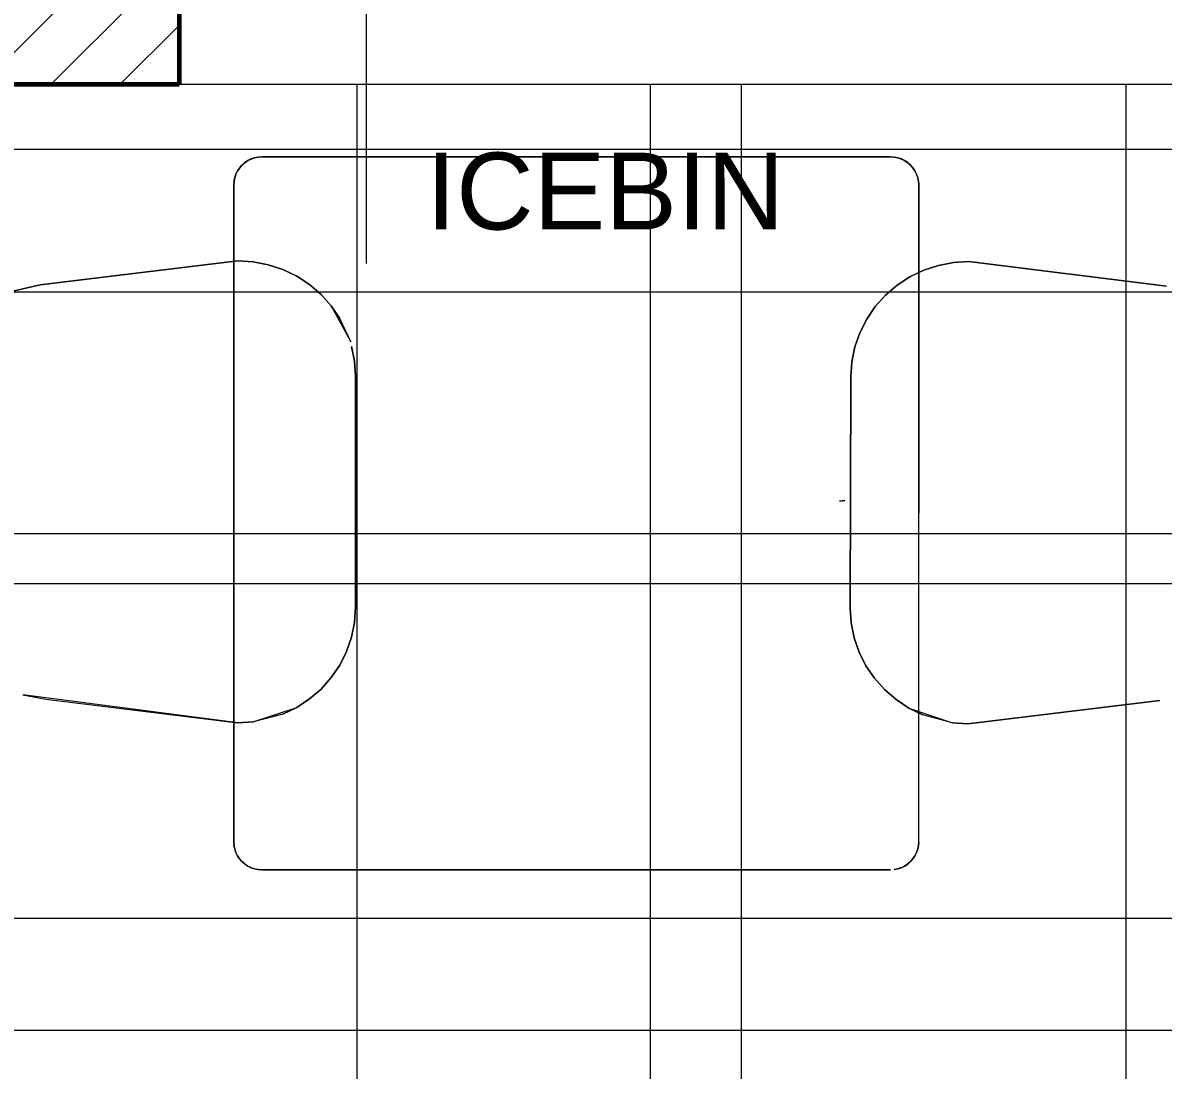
# Model space of a CAD drawing. Extents: x -566 to 72611, y -487 to 32334.
# Drawn here: x 469.67 to 506.74, y 137.69 to 171.75 of the extents above; entities that cross this region are included whole.
import ezdxf

# ---------------------------------------------------------------- set-up
doc = ezdxf.new("R2010")
doc.units = 0
doc.header["$LTSCALE"] = 0.5
doc.header["$MEASUREMENT"] = 0
doc.layers.get('0').update_dxf_attribs({"color": 20, "linetype": 'CONTINUOUS'})
doc.layers.get('DEFPOINTS').update_dxf_attribs({"linetype": 'CONTINUOUS', "lineweight": 5})
for name, color, linetype, lineweight in [('Annotations', 40, 'CONTINUOUS', 5), ('ceilling', 141, 'CONTINUOUS', 18), ('hatch', 253, 'CONTINUOUS', 5), ('viewed', 160, 'CONTINUOUS', 13), ('walls', 191, 'CONTINUOUS', 60)]:
    doc.layers.add(name, color=color, linetype=linetype, lineweight=lineweight)
doc.layers.add('floor', color=7, linetype='CONTINUOUS', lineweight=5, true_color=0xcfcfcf)
doc.layers.add('layout', color=7, linetype='CONTINUOUS', lineweight=5, true_color=0xcfcfcf)
doc.styles.get("Standard").update_dxf_attribs({"font": 'arial.ttf'})
doc.dimstyles.new('Arch96', dxfattribs={"dimscale": 96, "dimtxt": 0.03125, "dimasz": 0.015625, "dimexe": 0.046875, "dimexo": 0.0625, "dimgap": 0.03125, "dimtad": 1, "dimtoh": 1, "dimdec": 4, "dimzin": 3, "dimdsep": 46, "dimlunit": 4, "dimtxsty": 'Standard', "dimblk": 'DOT', "dimcen": 0, "dimdle": 0.046875, "dimclrd": 256, "dimclre": 256, "dimclrt": 256, "dimaunit": 1, "dimadec": 3, "dimazin": 2, "dimtfac": 1, "dimtdec": 4, "dimtmove": 2, "dimatfit": 3, "dimldrblk": 'ARO14', "dimfxl": 1, "dimfrac": 2, "dimlwd": -1, "dimlwe": -1, "dimarcsym": 0})

# ---------------------------------------------------------------- blocks, each defined once
blk = doc.blocks.new('_Dot')
at = {"color": 0, "linetype": 'ByBlock', "lineweight": -2}
blk.add_line((-0.5, 0), (-1, 0), dxfattribs=at)
at = {"color": 0, "linetype": 'ByBlock', "const_width": 0.5}
blk.add_lwpolyline([(-0.25, 0, 1), (0.25, 0, 1)], format="xyb", close=True, dxfattribs=at)
blk = doc.blocks.new('*D12')
at = {"layer": 'Annotations', "transparency": 16777216}
for p, q in [((327.5, 167.75), (327.5, 149.016)), ((533.5, 167.75), (533.5, 149.016)), ((329, 153.516), (532, 153.516))]:
    blk.add_line(p, q, dxfattribs=at)
at = {"layer": 'DEFPOINTS', "color": 0, "transparency": 16777216}
for p in [(327.5, 173.75), (533.5, 173.75), (533.5, 153.516)]:
    blk.add_point(p, dxfattribs=at)
at = {"layer": 'Annotations', "transparency": 16777216, "xscale": 1.5, "yscale": 1.5, "zscale": 1.5, "rotation": 180}
blk.add_blockref('_Dot', (327.5, 153.516), dxfattribs=at)
at = {"layer": 'Annotations', "transparency": 16777216, "xscale": 1.5, "yscale": 1.5, "zscale": 1.5}
blk.add_blockref('_Dot', (533.5, 153.516), dxfattribs=at)
at = {"layer": 'Annotations', "transparency": 16777216, "insert": (430.5, 158.023), "char_height": 3, "attachment_point": 5}
blk.add_mtext('17\'-2"', dxfattribs=at)
blk = doc.blocks.new('ARO14')
blk.add_line((0, 0), (-1.021, 0))
at = {"const_width": 0.0625}
blk.add_lwpolyline([(-0.77, 0.468), (0, 0), (-0.77, -0.468)], dxfattribs=at)

msp = doc.modelspace()

# ---------------------------------------------------------------- hatches: boundary and pattern name
at = {"layer": 'floor'}
h = msp.add_hatch(dxfattribs=at)
h.set_pattern_fill('ANSI37', color=256, scale=100, angle=45)
h.set_pattern_definition([(90, (243.028, 267.632), (-12.5, 9e-16), []), (180, (243.028, 267.632), (-9e-16, -12.5), [])])
h.paths.add_polyline_path([(253.46925, 349.5), (154.11744, 349.5), (154.11744, 348.5), (101.14781, 348.5), (101.14781, 349.5), (0, 349.5), (0, 344.5), (36, 344.5, -0.33835703), (0, 308.66941), (0, 308.5), (0, 173.75), (253.46925, 173.75)])
h.paths.add_polyline_path([(36, 344.5), (0, 344.5), (0, 308.66941, 0.33835703)], flags=17)
h.paths.add_polyline_path([(253.46925, 173.75), (0, 173.75), (0, 173.74997), (0, 169.75), (253.46925, 169.75)])
h.paths.add_polyline_path([(253.46925, 169.75), (0, 169.75), (0, 149.21137), (36, 149.21137, -0.33835703), (0, 113.38078), (0, 113.21137), (0, 29.94998), (0, -5), (253.46925, -5)])
h.paths.add_polyline_path([(36, 149.21137), (0, 149.21137), (0, 113.38078, 0.33835703)], flags=17)
h.paths.add_polyline_path([(575.25, 169.75), (510, 169.75), (474.75, 169.75), (327.5, 169.75), (285.46925, 169.75), (285.46925, 165.75), (253.46925, 165.75), (253.46925, -5), (263.99725, -5), (263.99725, 95.99051), (287, 95.99051), (287, 97.5), (292, 97.5), (292, -5), (341.25, -5), (341.25, 13.02988), (341.25012, 15.02988), (346.24839, 15.02988, 0.36108524), (374.08728, 41.24999), (346.25012, 41.24999), (346.25012, 42.99999), (341.25, 42.99999), (341.25, 44.99999), (341.25, 97.5), (357.75, 97.5), (405.75, 97.5), (575.25, 97.5)])
at = {"layer": 'hatch'}
h = msp.add_hatch(dxfattribs=at)
h.set_pattern_fill('ANSI31', color=256, scale=0.5, style=0)
h.set_pattern_definition([(45, (0, 0), (-1.122532, 1.122532), [])])
h.paths.add_polyline_path([(474.75, 173.75), (327.5, 173.75), (327.5, 169.75), (474.75, 169.75)])

# ---------------------------------------------------------------- linework, layer by layer
at = {"layer": 'ceilling'}
for p, q in [((490.06343, 169.75), (490.06343, 97.5)), ((0, 163), (575.25, 163)), ((0, 163), (575.25, 163)), ((0, 139), (575.25, 139)), ((0, 139), (575.25, 139))]:
    msp.add_line(p, q, dxfattribs=at)
at = {"layer": 'layout'}
for points in [[(476.79315, 167.12289, 0.01238), (476.8821, 167.20255, 0.00378), (476.7923, 167.12373, 0.00378)], [(476.8821, 167.20255, 0.00378), (476.79315, 167.12289, 0.01238), (476.88286, 167.20154, 0.01238)], [(476.88286, 167.20154, 0.01238), (476.98148, 167.26895, 0.00378), (476.8821, 167.20255, 0.00378)], [(476.98148, 167.26895, 0.00378), (476.88286, 167.20154, 0.01238), (476.98216, 167.26785, 0.01238)], [(476.98216, 167.26785, 0.01238), (477.08867, 167.32178, 0.00378), (476.98148, 167.26895, 0.00378)], [(477.08867, 167.32178, 0.00378), (476.98216, 167.26785, 0.01238), (477.08918, 167.32063, 0.01238)], [(477.08918, 167.32063, 0.01238), (477.20187, 167.36024, 0.00378), (477.08867, 167.32178, 0.00378)], [(477.20187, 167.36024, 0.00378), (477.08918, 167.32063, 0.01238), (477.20221, 167.35901, 0.01238)], [(477.20221, 167.35901, 0.01238), (477.31906, 167.38351, 0.00378), (477.20187, 167.36024, 0.00378)], [(477.31906, 167.38351, 0.00378), (477.20221, 167.35901, 0.01238), (477.31923, 167.38228, 0.01238)], [(477.31923, 167.38228, 0.01238), (477.43829, 167.39136, 0.00378), (477.31906, 167.38351, 0.00378)], [(477.43829, 167.39136, 0.00378), (477.31923, 167.38228, 0.01238), (477.43837, 167.39008, 0.01238)], [(477.43837, 167.39008, 0.01238), (497.87902, 167.39136, 0.00378), (477.43829, 167.39136, 0.00378)], [(497.87902, 167.39136, 0.00378), (477.43837, 167.39008, 0.01238), (497.87902, 167.39008, 0.01238)], [(497.87902, 167.39008, 0.01238), (497.99833, 167.38351, 0.00378), (497.87902, 167.39136, 0.00378)], [(497.99833, 167.38351, 0.00378), (497.87902, 167.39008, 0.01238), (497.99816, 167.38228, 0.01238)], [(497.99816, 167.38228, 0.01238), (498.11552, 167.36024, 0.00378), (497.99833, 167.38351, 0.00378)], [(498.11552, 167.36024, 0.00378), (497.99816, 167.38228, 0.01238), (498.11519, 167.35901, 0.01238)], [(498.11519, 167.35901, 0.01238), (498.22864, 167.32178, 0.00378), (498.11552, 167.36024, 0.00378)], [(498.22864, 167.32178, 0.00378), (498.11519, 167.35901, 0.01238), (498.22822, 167.32063, 0.01238)], [(498.22822, 167.32063, 0.01238), (498.33583, 167.26895, 0.00378), (498.22864, 167.32178, 0.00378)], [(498.33583, 167.26895, 0.00378), (498.22822, 167.32063, 0.01238), (498.33524, 167.26785, 0.01238)], [(498.33524, 167.26785, 0.01238), (498.43521, 167.20255, 0.00378), (498.33583, 167.26895, 0.00378)], [(498.43521, 167.20255, 0.00378), (498.33524, 167.26785, 0.01238), (498.43445, 167.20154, 0.01238)], [(498.43445, 167.20154, 0.01238), (498.5251, 167.12373, 0.00378), (498.43521, 167.20255, 0.00378)], [(498.5251, 167.12373, 0.00378), (498.43445, 167.20154, 0.01238), (498.52417, 167.12289, 0.01238)], [(476.59421, 166.82732, 0.00378), (476.64814, 166.93391, 0.01238), (476.64712, 166.93451, 0.00378)], [(476.64712, 166.93451, 0.00378), (476.79315, 167.12289, 0.01238), (476.7923, 167.12373, 0.00378)], [(498.52417, 167.12289, 0.01238), (498.60388, 167.03389, 0.00378), (498.5251, 167.12373, 0.00378)], [(498.60388, 167.03389, 0.00378), (498.52417, 167.12289, 0.01238), (498.60286, 167.03313, 0.01238)], [(498.60286, 167.03313, 0.01238), (498.67027, 166.93451, 0.00378), (498.60388, 167.03389, 0.00378)], [(498.67027, 166.93451, 0.00378), (498.60286, 167.03313, 0.01238), (498.66917, 166.93391, 0.01238)], [(498.66917, 166.93391, 0.01238), (498.7231, 166.82732, 0.00378), (498.67027, 166.93451, 0.00378)], [(498.7231, 166.82732, 0.00378), (498.66917, 166.93391, 0.01238), (498.722, 166.82686, 0.01238)], [(476.52467, 166.4777, 0.00378), (476.53375, 166.5968, 0.01238), (476.53248, 166.59697, 0.00378)], [(476.53375, 166.5968, 0.01238), (476.52467, 166.4777, 0.00378), (476.52595, 166.47766, 0.01238)], [(476.52467, 155.41529, 0.00378), (476.52595, 166.47766, 0.01238), (476.52467, 166.4777, 0.00378)], [(476.52595, 166.47766, 0.01238), (476.53519, 166.59659, 0.0165), (476.53375, 166.5968, 0.01238)], [(476.53248, 166.59697, 0.00378), (476.55698, 166.71386, 0.01238), (476.5558, 166.71416, 0.00378)], [(476.55698, 166.71386, 0.01238), (476.53248, 166.59697, 0.00378), (476.53375, 166.5968, 0.01238)], [(476.53375, 166.5968, 0.01238), (476.55842, 166.71348, 0.0165), (476.55698, 166.71386, 0.01238)], [(476.5558, 166.71416, 0.00378), (476.5954, 166.82686, 0.01238), (476.59421, 166.82732, 0.00378)], [(476.5954, 166.82686, 0.01238), (476.5558, 166.71416, 0.00378), (476.55698, 166.71386, 0.01238)], [(498.722, 166.82686, 0.01238), (498.76152, 166.71416, 0.00378), (498.7231, 166.82732, 0.00378)], [(498.76152, 166.71416, 0.00378), (498.722, 166.82686, 0.01238), (498.76033, 166.71386, 0.01238)], [(498.76033, 166.71386, 0.01238), (498.78484, 166.59697, 0.00378), (498.76152, 166.71416, 0.00378)], [(498.78484, 166.59697, 0.00378), (498.76033, 166.71386, 0.01238), (498.78365, 166.5968, 0.01238)], [(498.78365, 166.5968, 0.01238), (498.79272, 166.4777, 0.00378), (498.78484, 166.59697, 0.00378)], [(498.79272, 166.4777, 0.00378), (498.78365, 166.5968, 0.01238), (498.79145, 166.47766, 0.01238)], [(498.79272, 166.4777, 0.00378), (498.79145, 145.12337, 0.01238), (498.79272, 145.12333, 0.00378)], [(470.23124, 163.22496, -10.77782), (476.65653, 164.01237, -9.65101), (476.65653, 164.01237, -10.77782)], [(476.65653, 164.01237, -9.65101), (470.23124, 163.22496, -10.77782), (470.23124, 163.22496, -9.65101)], [(476.65653, 164.01237, -10.77782), (477.15653, 163.98027, -9.65101), (477.15653, 163.98027, -10.77782)], [(477.15653, 163.98027, -9.65101), (476.65653, 164.01237, -10.77782), (476.65653, 164.01237, -9.65101)], [(477.15653, 163.98027, -10.77782), (477.64811, 163.88438, -9.65101), (477.64811, 163.88438, -10.77782)], [(477.64811, 163.88438, -9.65101), (477.15653, 163.98027, -10.77782), (477.15653, 163.98027, -9.65101)], [(477.64811, 163.88438, -10.77782), (478.12259, 163.72648, -9.65101), (478.12259, 163.72648, -10.77782)], [(478.12259, 163.72648, -9.65101), (477.64811, 163.88438, -10.77782), (477.64811, 163.88438, -9.65101)], [(499.4319, 163.85914, -10.77782), (499.4319, 163.85914, -10.77782), (499.4319, 163.85914, -9.65101), (499.9237, 163.95388, -10.77782)], [(499.9237, 163.95388, -9.65101), (499.9237, 163.95388, -9.65101), (499.9237, 163.95388, -10.77782), (499.4319, 163.85914, -9.65101)], [(499.9237, 163.95388, -10.77782), (499.9237, 163.95388, -10.77782), (499.9237, 163.95388, -9.65101), (500.42377, 163.98483, -10.77782)], [(500.42377, 163.98483, -9.65101), (500.42377, 163.98483, -9.65101), (500.42377, 163.98483, -10.77782), (499.9237, 163.95388, -9.65101)], [(500.42377, 163.98483, -10.77782), (500.42377, 163.98483, -10.77782), (500.42377, 163.98483, -9.65101), (506.84722, 163.18252, -10.77782)], [(506.84722, 163.18252, -9.65101), (506.84722, 163.18252, -9.65101), (506.84722, 163.18252, -10.77782), (500.42377, 163.98483, -9.65101)], [(478.12259, 163.72648, -10.77782), (478.57206, 163.5092, -9.65101), (478.57206, 163.5092, -10.77782)], [(478.57206, 163.5092, -9.65101), (478.12259, 163.72648, -10.77782), (478.12259, 163.72648, -9.65101)], [(478.57206, 163.5092, -10.77782), (478.9888, 163.23619, -9.65101), (478.9888, 163.23619, -10.77782)], [(478.9888, 163.23619, -9.65101), (478.57206, 163.5092, -10.77782), (478.57206, 163.5092, -9.65101)], [(498.50708, 163.4861, -10.77782), (498.50708, 163.4861, -10.77782), (498.50708, 163.4861, -9.65101), (498.95705, 163.70234, -10.77782)], [(498.95705, 163.70234, -9.65101), (498.95705, 163.70234, -9.65101), (498.95705, 163.70234, -10.77782), (498.50708, 163.4861, -9.65101)], [(498.95705, 163.70234, -10.77782), (498.95705, 163.70234, -10.77782), (498.95705, 163.70234, -9.65101), (499.4319, 163.85914, -10.77782)], [(499.4319, 163.85914, -9.65101), (499.4319, 163.85914, -9.65101), (499.4319, 163.85914, -10.77782), (498.95705, 163.70234, -9.65101)], [(470.23124, 163.22496, -9.65101), (469.20267, 162.98741, -10.77782), (469.20267, 162.98741, -9.65101)], [(478.9888, 163.23619, -10.77782), (479.36551, 162.91228, -9.65101), (479.36551, 162.91228, -10.77782)], [(479.36551, 162.91228, -9.65101), (478.9888, 163.23619, -10.77782), (478.9888, 163.23619, -9.65101)], [(497.71224, 162.89101, -10.77782), (497.71224, 162.89101, -10.77782), (497.71224, 162.89101, -9.65101), (498.0897, 163.21405, -10.77782)], [(498.0897, 163.21405, -9.65101), (498.0897, 163.21405, -9.65101), (498.0897, 163.21405, -10.77782), (497.71224, 162.89101, -9.65101)], [(498.0897, 163.21405, -10.77782), (498.0897, 163.21405, -10.77782), (498.0897, 163.21405, -9.65101), (498.50708, 163.4861, -10.77782)], [(498.50708, 163.4861, -9.65101), (498.50708, 163.4861, -9.65101), (498.50708, 163.4861, -10.77782), (498.0897, 163.21405, -9.65101)], [(479.36551, 162.91228, -9.65101), (479.69596, 162.54289, -10.77782), (479.36551, 162.91228, -10.77782)], [(479.69596, 162.54289, -10.77782), (479.36551, 162.91228, -9.65101), (479.69596, 162.54289, -9.65101)], [(497.71224, 162.89101, -10.77782), (497.71224, 162.89101, -10.77782), (497.38095, 162.5224, -10.77782), (497.71224, 162.89101, -9.65101)], [(497.38095, 162.5224, -9.65101), (497.38095, 162.5224, -9.65101), (497.71224, 162.89101, -9.65101), (497.38095, 162.5224, -10.77782)], [(479.69596, 162.54289, -9.65101), (479.9744, 162.13438, -10.77782), (479.69596, 162.54289, -10.77782)], [(479.9744, 162.13438, -10.77782), (479.69596, 162.54289, -9.65101), (480.32659, 161.37959, -9.2977)], [(497.38095, 162.5224, -10.77782), (497.38095, 162.5224, -10.77782), (497.10156, 162.11453, -10.77782), (497.38095, 162.5224, -9.65101)], [(497.10156, 162.11453, -9.65101), (497.10156, 162.11453, -9.65101), (497.38095, 162.5224, -9.65101), (497.10156, 162.11453, -10.77782)], [(497.10156, 162.11453, -10.77782), (497.10156, 162.11453, -10.77782), (496.87886, 161.67437, -10.77782), (497.10156, 162.11453, -9.65101)], [(496.87886, 161.67437, -9.65101), (496.87886, 161.67437, -9.65101), (497.10156, 162.11453, -9.65101), (496.87886, 161.67437, -10.77782)], [(496.87886, 161.67437, -10.77782), (496.87886, 161.67437, -10.77782), (496.71665, 161.20954, -10.77782), (496.87886, 161.67437, -9.65101)], [(496.71665, 161.20954, -9.65101), (496.71665, 161.20954, -9.65101), (496.87886, 161.67437, -9.65101), (496.71665, 161.20954, -10.77782)], [(480.35721, 161.2285, -9.65101), (480.45487, 160.74663, -10.77782), (480.35721, 161.2285, -10.77782)], [(480.45487, 160.74663, -10.77782), (480.35721, 161.2285, -9.65101), (480.45487, 160.74663, -9.65101)], [(496.71665, 161.20954, -10.77782), (496.71665, 161.20954, -10.77782), (496.61787, 160.72789, -10.77782), (496.71665, 161.20954, -9.65101)], [(496.61787, 160.72789, -9.65101), (496.61787, 160.72789, -9.65101), (496.71665, 161.20954, -9.65101), (496.61787, 160.72789, -10.77782)], [(480.45487, 160.74663, -9.65101), (480.48771, 160.25633, -10.77782), (480.45487, 160.74663, -10.77782)], [(480.48771, 160.25633, -10.77782), (480.45487, 160.74663, -9.65101), (480.48771, 160.25633, -9.65101)], [(496.61787, 160.72789, -10.77782), (496.61787, 160.72789, -10.77782), (496.5839, 160.23768, -10.77782), (496.61787, 160.72789, -9.65101)], [(496.5839, 160.23768, -9.65101), (496.5839, 160.23768, -9.65101), (496.61787, 160.72789, -9.65101), (496.5839, 160.23768, -10.77782)], [(480.48771, 160.25633, -9.65101), (480.48771, 152.74421, -10.77782), (480.48771, 160.25633, -10.77782)], [(480.48771, 152.74421, -10.77782), (480.48771, 160.25633, -9.65101), (480.48771, 152.74421, -9.65101)], [(496.5839, 160.23768, -10.77782), (496.5839, 160.23768, -10.77782), (496.56649, 152.72558, -10.77782), (496.5839, 160.23768, -9.65101)], [(496.56649, 152.72558, -9.65101), (496.56649, 152.72558, -9.65101), (496.5839, 160.23768, -9.65101), (496.56649, 152.72558, -10.77782)], [(496.21954, 156.19284, -6.70044), (496.21954, 156.19284, -6.70044), (496.21954, 156.19284, -7.4832), (496.39352, 156.21781, -6.70044)], [(496.39352, 156.21781, -7.4832), (496.39352, 156.21781, -7.4832), (496.39352, 156.21781, -6.70044), (496.21954, 156.19284, -7.4832)], [(476.52595, 145.12337, 0.01238), (476.52467, 155.41529, 0.00378), (476.52467, 145.12333, 0.00378)], [(480.48771, 152.74421, -9.65101), (480.45487, 152.25395, -10.77782), (480.48771, 152.74421, -10.77782)], [(480.45487, 152.25395, -10.77782), (480.48771, 152.74421, -9.65101), (480.45487, 152.25395, -9.65101)], [(496.56649, 152.72558, -10.77782), (496.56649, 152.72558, -10.77782), (496.59819, 152.23524, -10.77782), (496.56649, 152.72558, -9.65101)], [(496.59819, 152.23524, -9.65101), (496.59819, 152.23524, -9.65101), (496.56649, 152.72558, -9.65101), (496.59819, 152.23524, -10.77782)], [(480.45487, 152.25395, -9.65101), (480.35721, 151.77208, -10.77782), (480.45487, 152.25395, -10.77782)], [(480.35721, 151.77208, -10.77782), (480.45487, 152.25395, -9.65101), (480.35721, 151.77208, -9.65101)], [(496.59819, 152.23524, -10.77782), (496.59819, 152.23524, -10.77782), (496.69473, 151.75314, -10.77782), (496.59819, 152.23524, -9.65101)], [(496.69473, 151.75314, -9.65101), (496.69473, 151.75314, -9.65101), (496.59819, 152.23524, -9.65101), (496.69473, 151.75314, -10.77782)], [(480.35721, 151.77208, -9.65101), (480.19608, 151.30684, -10.77782), (480.35721, 151.77208, -10.77782)], [(480.19608, 151.30684, -10.77782), (480.35721, 151.77208, -9.65101), (480.19608, 151.30684, -9.65101)], [(496.69473, 151.75314, -10.77782), (496.69473, 151.75314, -10.77782), (496.85478, 151.28753, -10.77782), (496.69473, 151.75314, -9.65101)], [(496.85478, 151.28753, -9.65101), (496.85478, 151.28753, -9.65101), (496.69473, 151.75314, -9.65101), (496.85478, 151.28753, -10.77782)], [(480.19608, 151.30684, -9.65101), (479.9744, 150.86619, -10.77782), (480.19608, 151.30684, -10.77782)], [(479.9744, 150.86619, -10.77782), (480.19608, 151.30684, -9.65101), (479.9744, 150.86619, -9.65101)], [(496.85478, 151.28753, -10.77782), (496.85478, 151.28753, -10.77782), (497.07544, 150.84638, -10.77782), (496.85478, 151.28753, -9.65101)], [(497.07544, 150.84638, -9.65101), (497.07544, 150.84638, -9.65101), (496.85478, 151.28753, -9.65101), (497.07544, 150.84638, -10.77782)], [(479.9744, 150.86619, -9.65101), (479.69596, 150.45765, -10.77782), (479.9744, 150.86619, -10.77782)], [(479.69596, 150.45765, -10.77782), (479.9744, 150.86619, -9.65101), (479.69596, 150.45765, -9.65101)], [(497.07544, 150.84638, -10.77782), (497.07544, 150.84638, -10.77782), (497.35293, 150.43719, -10.77782), (497.07544, 150.84638, -9.65101)], [(497.35293, 150.43719, -9.65101), (497.35293, 150.43719, -9.65101), (497.07544, 150.84638, -9.65101), (497.35293, 150.43719, -10.77782)], [(479.69596, 150.45765, -9.65101), (479.36551, 150.08827, -10.77782), (479.69596, 150.45765, -10.77782)], [(479.36551, 150.08827, -10.77782), (479.69596, 150.45765, -9.65101), (479.36551, 150.08827, -9.65101)], [(497.35293, 150.43719, -10.77782), (497.35293, 150.43719, -10.77782), (497.68252, 150.06704, -10.77782), (497.35293, 150.43719, -9.65101)], [(497.68252, 150.06704, -9.65101), (497.68252, 150.06704, -9.65101), (497.35293, 150.43719, -9.65101), (497.68252, 150.06704, -10.77782)], [(476.65653, 148.98814, -10.77782), (469.668, 149.89717, -9.65101), (470.41239, 149.75337, -10.77782)], [(478.9888, 149.76433, -9.65101), (479.36551, 150.08827, -10.77782), (479.36551, 150.08827, -9.65101)], [(479.36551, 150.08827, -10.77782), (478.9888, 149.76433, -9.65101), (478.9888, 149.76433, -10.77782)], [(497.68252, 150.06704, -9.65101), (497.68252, 150.06704, -9.65101), (497.68252, 150.06704, -10.77782), (498.05848, 149.74223, -9.65101)], [(498.05848, 149.74223, -10.77782), (498.05848, 149.74223, -10.77782), (498.05848, 149.74223, -9.65101), (497.68252, 150.06704, -10.77782)], [(478.57206, 149.49138, -10.77782), (478.12259, 149.27406, -9.65101), (477.15653, 149.02028, -10.77782)], [(478.12259, 149.27406, -9.65101), (478.57206, 149.49138, -10.77782), (478.57206, 149.49138, -9.65101)], [(478.57206, 149.49138, -9.65101), (478.9888, 149.76433, -10.77782), (478.9888, 149.76433, -9.65101)], [(478.9888, 149.76433, -10.77782), (478.57206, 149.49138, -9.65101), (478.57206, 149.49138, -10.77782)], [(498.05848, 149.74223, -9.65101), (498.05848, 149.74223, -9.65101), (498.05848, 149.74223, -10.77782), (498.47459, 149.46831, -9.65101)], [(498.47459, 149.46831, -10.77782), (498.47459, 149.46831, -10.77782), (498.47459, 149.46831, -9.65101), (498.05848, 149.74223, -10.77782)], [(498.47459, 149.46831, -9.65101), (498.47459, 149.46831, -9.65101), (498.47459, 149.46831, -10.77782), (498.92355, 149.24995, -9.65101)], [(499.88902, 148.99393, -10.77782), (499.88902, 148.99393, -10.77782), (498.92355, 149.24995, -9.65101), (498.47459, 149.46831, -10.77782)], [(500.38895, 148.96064, -9.65101), (500.38895, 148.96064, -9.65101), (500.38895, 148.96064, -10.77782), (506.63485, 149.71139, -9.65101)], [(506.63485, 149.71139, -10.77782), (506.63485, 149.71139, -10.77782), (506.63485, 149.71139, -9.65101), (500.38895, 148.96064, -10.77782)], [(476.65653, 148.98814, -9.65101), (477.15653, 149.02028, -10.77782), (477.15653, 149.02028, -9.65101)], [(477.15653, 149.02028, -10.77782), (476.65653, 148.98814, -9.65101), (476.65653, 148.98814, -10.77782)], [(499.88902, 148.99393, -9.65101), (499.88902, 148.99393, -9.65101), (499.88902, 148.99393, -10.77782), (500.38895, 148.96064, -9.65101)], [(500.38895, 148.96064, -10.77782), (500.38895, 148.96064, -10.77782), (500.38895, 148.96064, -9.65101), (499.88902, 148.99393, -10.77782)], [(476.52467, 145.12333, 0.00378), (476.53375, 145.00425, 0.01238), (476.52595, 145.12337, 0.01238)], [(476.53375, 145.00425, 0.01238), (476.52467, 145.12333, 0.00378), (476.53248, 145.00408, 0.00378)], [(476.53248, 145.00408, 0.00378), (476.55698, 144.88719, 0.01238), (476.53375, 145.00425, 0.01238)], [(476.55698, 144.88719, 0.01238), (476.53248, 145.00408, 0.00378), (476.5558, 144.88687, 0.00378)], [(498.76033, 144.88719, 0.01238), (498.78484, 145.00408, 0.00378), (498.78365, 145.00425, 0.01238)], [(498.78484, 145.00408, 0.00378), (498.76033, 144.88719, 0.01238), (498.76152, 144.88687, 0.00378)], [(498.78365, 145.00425, 0.01238), (498.79272, 145.12333, 0.00378), (498.79145, 145.12337, 0.01238)], [(498.79272, 145.12333, 0.00378), (498.78365, 145.00425, 0.01238), (498.78484, 145.00408, 0.00378)], [(476.5558, 144.88687, 0.00378), (476.5954, 144.77417, 0.01238), (476.55698, 144.88719, 0.01238)], [(476.5954, 144.77417, 0.01238), (476.5558, 144.88687, 0.00378), (476.59421, 144.77371, 0.00378)], [(476.59675, 144.77473, 0.0165), (476.55698, 144.88719, 0.01238), (476.5954, 144.77417, 0.01238)], [(476.59421, 144.77371, 0.00378), (476.64814, 144.66714, 0.01238), (476.5954, 144.77417, 0.01238)], [(476.64814, 144.66714, 0.01238), (476.59421, 144.77371, 0.00378), (476.64712, 144.66652, 0.00378)], [(476.64712, 144.66652, 0.00378), (476.71445, 144.5679, 0.01238), (476.64814, 144.66714, 0.01238)], [(476.71352, 144.56714, 0.00378), (476.64712, 144.66652, 0.00378), (476.71445, 144.5679, 0.01238)], [(498.60286, 144.5679, 0.01238), (498.67027, 144.66652, 0.00378), (498.66917, 144.66714, 0.01238)], [(498.67027, 144.66652, 0.00378), (498.60286, 144.5679, 0.01238), (498.60388, 144.56714, 0.00378)], [(498.722, 144.77417, 0.01238), (498.66917, 144.66714, 0.01238), (498.67022, 144.66644, 0.00378)], [(498.722, 144.77417, 0.01238), (498.76152, 144.88687, 0.00378), (498.76033, 144.88719, 0.01238)], [(476.79315, 144.47817, 0.01238), (476.71352, 144.56714, 0.00378), (476.7923, 144.4773, 0.00378)], [(476.7923, 144.4773, 0.00378), (476.88286, 144.39949, 0.01238), (476.79315, 144.47817, 0.01238)], [(476.88286, 144.39949, 0.01238), (476.7923, 144.4773, 0.00378), (476.8821, 144.3985, 0.00378)], [(476.88286, 144.39949, 0.01238), (476.98216, 144.33318, 0.01238), (476.8821, 144.3985, 0.00378)], [(476.98148, 144.3321, 0.00378), (476.8821, 144.3985, 0.00378), (476.98216, 144.33318, 0.01238)], [(477.08918, 144.2804, 0.01238), (476.98148, 144.3321, 0.00378), (477.08867, 144.27925, 0.00378)], [(477.20221, 144.24202, 0.01238), (477.08867, 144.27925, 0.00378), (477.20187, 144.24084, 0.00378)], [(477.31923, 144.21875, 0.01238), (477.20187, 144.24084, 0.00378), (477.31906, 144.21752, 0.00378)], [(477.31906, 144.21752, 0.00378), (477.43837, 144.21095, 0.01238), (477.31923, 144.21875, 0.01238)], [(477.43837, 144.21095, 0.01238), (477.31906, 144.21752, 0.00378), (477.43829, 144.2097, 0.00378)], [(498.11519, 144.24202, 0.01238), (497.99833, 144.21752, 0.00378), (498.11552, 144.24084, 0.00378)], [(498.11552, 144.24084, 0.00378), (498.22822, 144.2804, 0.01238), (498.11519, 144.24202, 0.01238)], [(498.22822, 144.2804, 0.01238), (498.11552, 144.24084, 0.00378), (498.22864, 144.27925, 0.00378)], [(498.33524, 144.33318, 0.01238), (498.22864, 144.27925, 0.00378), (498.33583, 144.3321, 0.00378)], [(498.33583, 144.3321, 0.00378), (498.43445, 144.39949, 0.01238), (498.33524, 144.33318, 0.01238)], [(498.43445, 144.39949, 0.01238), (498.33583, 144.3321, 0.00378), (498.43521, 144.3985, 0.00378)], [(498.43521, 144.3985, 0.00378), (498.52417, 144.47817, 0.01238), (498.43445, 144.39949, 0.01238)], [(498.52417, 144.47817, 0.01238), (498.43521, 144.3985, 0.00378), (498.5251, 144.4773, 0.00378)], [(498.60388, 144.56714, 0.00378), (498.52417, 144.47817, 0.01238), (498.5251, 144.4773, 0.00378)], [(497.87902, 144.21095, 0.01238), (477.43829, 144.2097, 0.00378), (497.87902, 144.2097, 0.00378)], [(477.43829, 144.2097, 0.00378), (497.87902, 144.21095, 0.01238), (477.43837, 144.21095, 0.01238)]]:
    msp.add_3dface(points, dxfattribs=at)
at = {"layer": 'viewed'}
msp.add_line((474.75, 169.75), (510, 169.75), dxfattribs=at)
at = {"layer": 'walls'}
for p in [(474.75, 173.75), (327.5, 169.75)]:
    msp.add_line(p, (474.75, 169.75), dxfattribs=at)

# ---------------------------------------------------------------- texts
at = {"layer": 'Annotations', "insert": (482.78327, 167.52939), "char_height": 2.5, "attachment_point": 1}
msp.add_mtext_dynamic_manual_height_columns('ICEBIN', width=43.9043512, gutter_width=12.5, heights=[0], dxfattribs=at)

# ---------------------------------------------------------------- dimensions: what is measured, and where the dimension line sits
at = {"layer": 'Annotations'}
dim = msp.add_linear_dim(base=(533.5, 153.51641), p1=(327.5, 173.75), p2=(533.5, 173.75), dimstyle='Arch96', dxfattribs=at)
dim.commit()
dim.dimension.update_dxf_attribs({"geometry": '*D12', "text_midpoint": (430.5, 158.02255)})

# ---------------------------------------------------------------- leaders
msp.add_leader([(480.83206, 188.01098), (480.83206, 163.92305)], dimstyle='Arch96', override={"dimtad": 0, "dimldrblk": 'Dot'}, dxfattribs=at)

doc.saveas('drawing.dxf')
